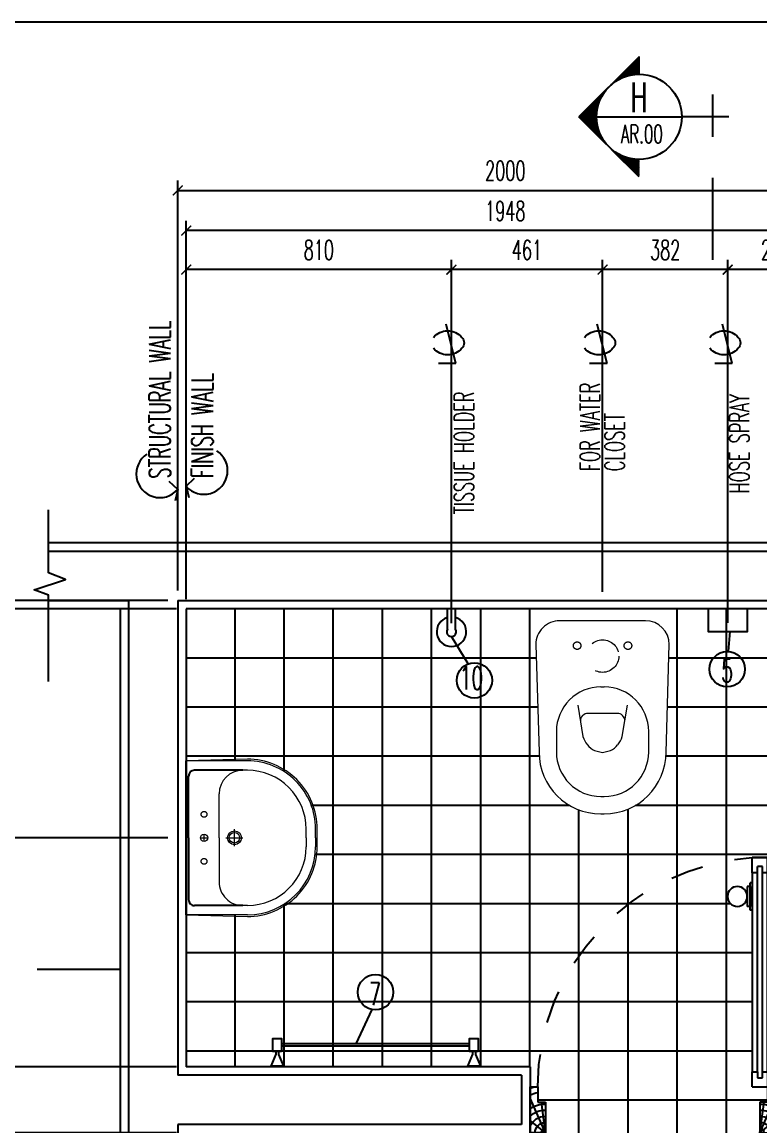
# Model space of a CAD drawing. Extents: x 417609.6 to 417638.5, y 43441 to 43460.9.
# Drawn here: x 417630.315 to 417632.568, y 43457.531 to 43460.902 of the extents above; entities that cross this region are included whole.
import ezdxf
from ezdxf.enums import TextEntityAlignment as Align

# ---------------------------------------------------------------- set-up
doc = ezdxf.new("R2010")
doc.units = 0
doc.header["$MEASUREMENT"] = 0
doc.header["$PDMODE"] = 3
doc.header["$PDSIZE"] = 0.1
for name, pattern in [('DASHED', [0.75, 0.5, -0.25]), ('HIDDEN', [0.375, 0.25, -0.125]), ('HIDDEN2', [0.1875, 0.125, -0.0625])]:
    doc.linetypes.add(name, pattern=pattern)
doc.layers.get('0').update_dxf_attribs({"linetype": 'CONTINUOUS'})
doc.layers.get('DEFPOINTS').update_dxf_attribs({"linetype": 'CONTINUOUS'})
for name, color, linetype in [('2', 2, 'CONTINUOUS'), ('ARCDIMR', 4, 'CONTINUOUS'), ('DIM', 4, 'CONTINUOUS'), ('Dimout', 4, 'CONTINUOUS'), ('DOOR', 4, 'CONTINUOUS'), ('DW', 7, 'CONTINUOUS'), ('ELE', 3, 'CONTINUOUS'), ('ELEV-MARK', 6, 'CONTINUOUS'), ('FIX', 3, 'CONTINUOUS'), ('Hatch', 11, 'CONTINUOUS'), ('JUMP', 2, 'CONTINUOUS'), ('Plaster', 7, 'CONTINUOUS'), ('Tile', 5, 'CONTINUOUS'), ('TITLE', 6, 'CONTINUOUS'), ('TXT', 2, 'CONTINUOUS'), ('WALL', 6, 'CONTINUOUS')]:
    doc.layers.add(name, color=color, linetype=linetype)
doc.styles.add('ROMANS', font='ROMANS.shx', dxfattribs={"width": 0.6})
doc.dimstyles.new('R50', dxfattribs={"dimscale": 0, "dimtxt": 0.06, "dimasz": 0.03, "dimexe": 0.03, "dimexo": 0.03, "dimgap": 0.03, "dimtad": 1, "dimdec": 0, "dimlfac": 1000, "dimzin": 13, "dimdsep": 46, "dimtxsty": 'ROMANS', "dimblk": 'ARCHTICK', "dimcen": 0.09, "dimclrd": 4, "dimclre": 4, "dimclrt": 2, "dimadec": 0, "dimazin": 0, "dimtfac": 1, "dimtdec": 0, "dimtofl": 0, "dimtmove": 2, "dimatfit": 3, "dimldrblk": 'CLOSEDBLANK', "dimfxl": 0, "dimtolj": 1, "dimtzin": 0, "dimarcsym": 0})

# ---------------------------------------------------------------- blocks, each defined once
blk = doc.blocks.new('DOOR80')
at = {"layer": 'DOOR', "color": 7, "linetype": 'ByBlock'}
for p, q in [((-150, 800), (0, 800)), ((-150, 800), (-150, 775)), ((0, 800), (-150, 800)), ((0, 750), (-113.7, 800)), ((0, 750), (-40.1, 800)), ((0, 750), (0, 800)), ((-150, 775), (-100, 775)), ((-100, 775), (-100, 750)), ((0, 750), (-100, 763.4)), ((-100, 750), (0, 750)), ((-849.6, 75), (-899.6, 75)), ((-899.6, 75), (-899.6, 25)), ((-899.6, 25), (-899.6, 75)), ((-849.6, 58), (-849.6, 75)), ((-727.2, 82.2), (-817.2, 82.2)), ((-817.2, 75), (-817.2, 82.2)), ((-804.6, 91.2), (-739.8, 91.2)), ((-804.6, 82.2), (-804.6, 91.2)), ((-804.6, 82.2), (-739.8, 82.2)), ((-739.8, 82.2), (-739.8, 91.2)), ((-727.2, 75), (-727.2, 82.2)), ((-150, 75), (-200, 75)), ((-200, 75), (-200, 58)), ((-150, 75), (-150, 25)), ((-849.6, 58), (-869.6, 58)), ((-869.6, 42), (-869.6, 58)), ((-849.6, 42), (-869.6, 42)), ((-849.6, 25), (-849.6, 42)), ((-200, 58), (-180, 58)), ((-180, 42), (-200, 42)), ((-200, 42), (-200, 25)), ((-180, 58), (-180, 42)), ((0, 50), (-113.7, 0)), ((-100, 25), (-100, 50)), ((0, 50), (-100, 36.6)), ((-100, 50), (0, 50)), ((0, 50), (-40.1, 0)), ((0, 50), (0, 0)), ((-849.6, 25), (-899.6, 25)), ((-817.2, 25), (-817.2, 17.8)), ((-727.2, 17.8), (-817.2, 17.8)), ((-804.6, 17.8), (-739.8, 17.8)), ((-804.6, 17.8), (-804.6, 8.8)), ((-804.6, 8.8), (-739.8, 8.8)), ((-739.8, 17.8), (-739.8, 8.8)), ((-727.2, 25), (-727.2, 17.8)), ((-200, 25), (-150, 25)), ((-150, 25), (-100, 25)), ((-150, 0), (-150, 25)), ((0, 0), (-150, 0))]:
    blk.add_line(p, q, dxfattribs=at)
at = {"layer": 'DOOR', "linetype": 'ByBlock'}
for p, q in [((-849.6, 75), (-200, 75)), ((-200, 58), (-849.6, 58)), ((-200, 42), (-849.6, 42)), ((-200, 25), (-849.6, 25))]:
    blk.add_line(p, q, dxfattribs=at)
at = {"layer": 'DOOR', "color": 7, "linetype": 'ByBlock'}
for centre in [(-772.2, 123.5), (-772.2, -23.5)]:
    blk.add_circle(centre, 32.4, dxfattribs=at)
for centre, radius, start, end in [((0, 750), 154.4, 161.1053, 166.2858), ((0, 750), 134.4, 158.1598, 169.28), ((0, 750), 94.4, 148.0182, 180), ((0, 750), 74.4, 137.7764, 180), ((0, 750), 54.4, 113.2074, 180), ((0, 750), 34.4, 90, 180), ((0, 750), 14.4, 90, 180), ((0, 50), 94.4, 180, 211.9818), ((0, 50), 74.4, 180, 222.2236), ((0, 50), 54.4, 180, 246.7926), ((0, 50), 34.4, 180, 270), ((0, 50), 14.4, 180, 270), ((0, 50), 154.4, 193.7142, 198.8947), ((0, 50), 134.4, 190.72, 201.8402), ((0, 50), 114.4, 192.6226, 205.9162)]:
    blk.add_arc(centre, radius, start, end, dxfattribs=at)
at = {"layer": 'DOOR', "linetype": 'HIDDEN', "ltscale": 0.5}
blk.add_arc((-149.1, 22.7), 752.3, 90.0695, 176.0204, dxfattribs=at)
blk = doc.blocks.new('WC1')
at = {"layer": 'FIX', "lineweight": 20}
for p, q in [((35, 203.8), (-293, 193.8)), ((-230, 140.8), (-293, 140.8)), ((108, 0), (108, 130.8)), ((-149.8, 75.7), (-245.4, 60.1)), ((-482, 4.8), (-482, -4.8)), ((-429, 4.8), (-429, -4.8)), ((-288.7, 24.2), (-294.5, 0)), ((-294.5, 0), (-288.7, -24.2)), ((-94, 4.8), (-94, -4.8)), ((108, -130.8), (108, 0)), ((-245.4, -60.1), (-149.8, -75.7)), ((-293, -140.8), (-230, -140.8)), ((-293, -193.8), (35, -203.8)), ((31.8, -203.8), (35, -203.8))]:
    blk.add_line(p, q, dxfattribs=at)
at = {"layer": 'FIX', "linetype": 'Continuous', "lineweight": 20}
blk.add_line((-175.1, -47.3), (-175.4, 44.6), dxfattribs=at)
at = {"layer": 'FIX', "linetype": 'HIDDEN', "lineweight": 20, "ltscale": 0.05}
for centre in [(31.8, 77.5), (31.8, -77.5)]:
    blk.add_circle(centre, 11.6, dxfattribs=at)
at = {"layer": 'FIX', "linetype": 'HIDDEN2', "lineweight": 20, "ltscale": 0.3}
blk.add_circle((0, 0), 49.8, dxfattribs=at)
at = {"layer": 'FIX', "lineweight": 20}
for centre, radius, start, end in [((35, 130.8), 73, 360, 90), ((-293, 4.8), 189, 90, 180), ((-293, 4.8), 136, 90, 180), ((-230, 4.8), 136, 360, 90), ((-228, -6.9), 68.2, 128.9242, 152.8468), ((-219.4, -17.6), 82, 108.496, 128.9242), ((-293, -4.8), 189, 180, 270), ((-293, -4.8), 136, 180, 270), ((-228, 6.9), 68.2, 207.1532, 231.0758), ((-230, -4.8), 136, 270, 0), ((-219.4, 17.6), 82, 231.0758, 251.504), ((35, -130.8), 73, 270, 0)]:
    blk.add_arc(centre, radius, start, end, dxfattribs=at)
at = {"layer": 'FIX', "linetype": 'Continuous', "lineweight": 20}
for centre, start, end in [((-197.7, 45.5), 357.6662, 91.6121), ((-197.4, -45.6), 268.3879, 2.3338)]:
    blk.add_arc(centre, 22.3, start, end, dxfattribs=at)
blk = doc.blocks.new('LAV-003')
at = {"layer": 'FIX', "linetype": 'ByBlock'}
blk.add_line((-327.5, -25), (327.5, -25), dxfattribs=at)
at = {"layer": 'FIX', "linetype": 'Continuous', "lineweight": 20}
for p, q in [((-327.5, -285), (-327.5, -25)), ((327.5, -285), (327.5, -25)), ((0, -165), (-187.5, -165)), ((0, -165), (187.5, -165)), ((-287.5, -285), (-287.5, -265)), ((287.5, -285), (287.5, -265)), ((0, -535), (-37.5, -535)), ((0, -535), (37.5, -535)), ((0, -575), (-37.5, -575)), ((0, -575), (37.5, -575))]:
    blk.add_line(p, q, dxfattribs=at)
at = {"layer": 'FIX', "linetype": 'ByBlock', "ltscale": 0.3}
for p, q in [((0, -35), (-262.5, -35)), ((0, -35), (262.5, -35)), ((-287.5, -265), (-287.5, -60)), ((287.5, -265), (287.5, -60))]:
    blk.add_line(p, q, dxfattribs=at)
at = {"layer": 'FIX', "lineweight": 20}
for p, q in [((0, -85.4), (0, -116.5)), ((-15.6, -100.9), (15.5, -100.9))]:
    blk.add_line(p, q, dxfattribs=at)
at = {"layer": 'FIX', "linetype": 'DASHED', "lineweight": 20, "ltscale": 0.04}
for p, q in [((-35.7, -230.5), (36.6, -230.5)), ((0, -193.9), (0, -266.1))]:
    blk.add_line(p, q, dxfattribs=at)
at = {"layer": 'FIX', "linetype": 'Continuous', "lineweight": 20}
blk.add_lwpolyline([(294.8, -25), (0, -25), (-327.5, -25), (-334.5, -285, 0.414214), (-37.5, -582), (0, -582), (37.5, -582, 0.414214), (334.5, -285), (327.5, -25), (0, -25)], format="xyb", dxfattribs=at)
at = {"layer": 'FIX', "linetype": 'HIDDEN', "lineweight": 20, "ltscale": 0.05}
for centre in [(-100, -100.9), (100, -100.9)]:
    blk.add_circle(centre, 12.4, dxfattribs=at)
at = {"layer": 'FIX', "lineweight": 20}
for centre, radius in [((0, -100.9), 15.5), ((0.5, -230), 29.5), ((0.5, -230), 22.5)]:
    blk.add_circle(centre, radius, dxfattribs=at)
at = {"layer": 'FIX', "linetype": 'ByBlock', "ltscale": 0.3}
for centre, start, end in [((-262.5, -60), 90, 180), ((262.5, -60), 0, 90)]:
    blk.add_arc(centre, 25, start, end, dxfattribs=at)
at = {"layer": 'FIX', "linetype": 'Continuous', "lineweight": 20}
for centre, radius, start, end in [((-187.5, -265), 100, 90, 180), ((187.5, -265), 100, 0, 90), ((-37.5, -285), 290, 180, 270), ((-37.5, -285), 250, 180, 270), ((37.5, -285), 290, 270, 0), ((37.5, -285), 250, 270, 0)]:
    blk.add_arc(centre, radius, start, end, dxfattribs=at)
blk = doc.blocks.new('A$C785E76E1')
at = {"layer": 'JUMP'}
for p, q in [((0.033, 0.0529), (0.033, 0.1149)), ((0.057, 0.0529), (0.057, 0.1149))]:
    blk.add_line(p, q, dxfattribs=at)
for radius, start, end in [(0.045, 105.4782, 74.5218), (0.0144, 146.4427, 33.5573)]:
    blk.add_arc((0.045, 0.045), radius, start, end, dxfattribs=at)
blk = doc.blocks.new('_ARCHTICK')
at = {"color": 0, "linetype": 'ByBlock', "const_width": 0.15}
blk.add_lwpolyline([(-0.5, -0.5), (0.5, 0.5)], dxfattribs=at)
blk = doc.blocks.new('*D44')
at = {"layer": '2', "color": 4, "lineweight": -2}
for p, q in [((417632.0872, 43459.162), (417632.0872, 43460.1757)), ((417632.4694, 43459.0671), (417632.4694, 43460.1757)), ((417632.4694, 43460.1457), (417632.0872, 43460.1457))]:
    blk.add_line(p, q, dxfattribs=at)
at = {"layer": 'DEFPOINTS', "color": 0}
for p in [(417632.0872, 43460.1457), (417632.0872, 43459.132), (417632.4694, 43459.0371)]:
    blk.add_point(p, dxfattribs=at)
at = {"layer": '2', "color": 4, "lineweight": -2, "xscale": 0.03, "yscale": 0.03, "zscale": 0.03, "rotation": 180}
blk.add_blockref('_ARCHTICK', (417632.0872, 43460.1457), dxfattribs=at)
at = {"layer": '2', "color": 4, "lineweight": -2, "xscale": 0.03, "yscale": 0.03, "zscale": 0.03}
blk.add_blockref('_ARCHTICK', (417632.4694, 43460.1457), dxfattribs=at)
at = {"layer": '2', "color": 2, "insert": (417632.2783, 43460.2057), "char_height": 0.06, "attachment_point": 5, "style": 'ROMANS'}
blk.add_mtext('\\A1;382', dxfattribs=at)
blk = doc.blocks.new('_ClosedBlank')
at = {"color": 0, "linetype": 'ByBlock', "lineweight": -2}
for p, q in [((-1, 0.17), (0, 0)), ((-1, 0.17), (-1, -0.17)), ((0, 0), (-1, -0.17))]:
    blk.add_line(p, q, dxfattribs=at)
blk = doc.blocks.new('*D45')
at = {"layer": '2', "color": 4, "lineweight": -2}
for p, q in [((417631.6259, 43459.0661), (417631.6259, 43460.1757)), ((417632.0872, 43459.162), (417632.0872, 43460.1757)), ((417632.0872, 43460.1457), (417631.6259, 43460.1457))]:
    blk.add_line(p, q, dxfattribs=at)
at = {"layer": 'DEFPOINTS', "color": 0}
for p in [(417631.6259, 43460.1457), (417632.0872, 43459.132), (417631.6259, 43459.0361)]:
    blk.add_point(p, dxfattribs=at)
at = {"layer": '2', "color": 4, "lineweight": -2, "xscale": 0.03, "yscale": 0.03, "zscale": 0.03, "rotation": 180}
blk.add_blockref('_ARCHTICK', (417631.6259, 43460.1457), dxfattribs=at)
at = {"layer": '2', "color": 4, "lineweight": -2, "xscale": 0.03, "yscale": 0.03, "zscale": 0.03}
blk.add_blockref('_ARCHTICK', (417632.0872, 43460.1457), dxfattribs=at)
at = {"layer": '2', "color": 2, "insert": (417631.8565, 43460.2057), "char_height": 0.06, "attachment_point": 5, "style": 'ROMANS'}
blk.add_mtext('\\A1;461', dxfattribs=at)
blk = doc.blocks.new('SCNTR', base_point=(3632.66, 549.66))
for q in [(3633.89, 554.57), (3636.1, 543.44)]:
    blk.add_line((3631.12, 543.44), q)
for centre, radius, start, end in [((3633.47, 547.5), 5.23, 39.4883, 140.5117), ((3630.8, 549.38), 1.99, 133.3084, 182.4789), ((3630.8, 549.21), 1.99, 177.5211, 226.6916), ((3633.47, 551.09), 5.23, 219.4883, 320.5117)]:
    blk.add_arc(centre, radius, start, end)
blk = doc.blocks.new('A$C31925312')
at = {"layer": 'FIX'}
for p, q in [((0.0395, 0.625), (0.0486, 0.625)), ((0.0395, 0.6163), (0.0476, 0.6163)), ((0.0476, 0.6163), (0.0838, 0.6007)), ((0.0486, 0.625), (0.0838, 0.6402)), ((0.0838, 0.6402), (0.0859, 0.6402)), ((0.0838, 0.6402), (0.0838, 0.6007)), ((0.0845, 0.6402), (0.0845, 0.6007)), ((0.085, 0.6402), (0.085, 0.6007)), ((0.0856, 0.6402), (0.0856, 0.6007)), ((0.0224, 0.6066), (0.0159, 0.6066)), ((0.0838, 0.6007), (0.0859, 0.6007)), ((0.0486, 0.0242), (0.0838, 0.0394)), ((0.0838, 0.0394), (0.0838, 0)), ((0.0838, 0.0394), (0.0859, 0.0394)), ((0.0845, 0.0394), (0.0845, 0)), ((0.085, 0.0394), (0.085, 0)), ((0.0856, 0.0394), (0.0856, 0)), ((0.0395, 0.0242), (0.0486, 0.0242)), ((0.0395, 0.0156), (0.0476, 0.0156)), ((0.0476, 0.0156), (0.0838, 0)), ((0.0838, 0), (0.0859, 0))]:
    blk.add_line(p, q, dxfattribs=at)
for points in [[(0.0395, 0.6333), (0.0395, 0.6065), (0, 0.6065), (0, 0.6333)], [(0.0395, 0.0333), (0.0395, 0.0065), (0, 0.0065), (0, 0.0333)]]:
    blk.add_lwpolyline(points, close=True, dxfattribs=at)
blk.add_lwpolyline([(0.0159, 0.6066), (0.0159, 0.0333), (0.0224, 0.0333), (0.0224, 0.6066)], dxfattribs=at)
blk = doc.blocks.new('*D46')
at = {"layer": 'DEFPOINTS', "color": 0}
for p in [(417632.4694, 43460.1457), (417632.4694, 43459.1924), (417632.7643, 43459.1095)]:
    blk.add_point(p, dxfattribs=at)
at = {"layer": 'Hatch', "color": 4, "lineweight": -2}
for p, q in [((417632.4694, 43459.2224), (417632.4694, 43460.1757)), ((417632.7643, 43459.1395), (417632.7643, 43460.1757)), ((417632.7643, 43460.1457), (417632.4694, 43460.1457))]:
    blk.add_line(p, q, dxfattribs=at)
at = {"layer": 'Hatch', "color": 4, "lineweight": -2, "xscale": 0.03, "yscale": 0.03, "zscale": 0.03, "rotation": 180}
blk.add_blockref('_ARCHTICK', (417632.4694, 43460.1457), dxfattribs=at)
at = {"layer": 'Hatch', "color": 4, "lineweight": -2, "xscale": 0.03, "yscale": 0.03, "zscale": 0.03}
blk.add_blockref('_ARCHTICK', (417632.7643, 43460.1457), dxfattribs=at)
at = {"layer": 'Hatch', "color": 2, "insert": (417632.6169, 43460.2057), "char_height": 0.06, "attachment_point": 5, "style": 'ROMANS'}
blk.add_mtext('\\A1;295', dxfattribs=at)
blk = doc.blocks.new('*D47')
at = {"layer": 'DEFPOINTS', "color": 0}
for p in [(417630.8163, 43460.1457), (417630.8163, 43459.1095), (417631.6259, 43459.0396)]:
    blk.add_point(p, dxfattribs=at)
at = {"layer": 'Hatch', "color": 4, "lineweight": -2}
for p, q in [((417630.8163, 43459.1395), (417630.8163, 43460.1757)), ((417631.6259, 43459.0696), (417631.6259, 43460.1757)), ((417631.6259, 43460.1457), (417630.8163, 43460.1457))]:
    blk.add_line(p, q, dxfattribs=at)
at = {"layer": 'Hatch', "color": 4, "lineweight": -2, "xscale": 0.03, "yscale": 0.03, "zscale": 0.03, "rotation": 180}
blk.add_blockref('_ARCHTICK', (417630.8163, 43460.1457), dxfattribs=at)
at = {"layer": 'Hatch', "color": 4, "lineweight": -2, "xscale": 0.03, "yscale": 0.03, "zscale": 0.03}
blk.add_blockref('_ARCHTICK', (417631.6259, 43460.1457), dxfattribs=at)
at = {"layer": 'Hatch', "color": 2, "insert": (417631.2211, 43460.2057), "char_height": 0.06, "attachment_point": 5, "style": 'ROMANS'}
blk.add_mtext('\\A1;810', dxfattribs=at)
blk = doc.blocks.new('*D48')
at = {"layer": 'DEFPOINTS', "color": 0}
for p in [(417630.8163, 43460.2649), (417630.8163, 43459.1095), (417632.7643, 43459.1095)]:
    blk.add_point(p, dxfattribs=at)
at = {"layer": 'Hatch', "color": 4, "lineweight": -2}
for p, q in [((417630.8163, 43459.1395), (417630.8163, 43460.2949)), ((417632.7643, 43459.1395), (417632.7643, 43460.2949)), ((417632.7643, 43460.2649), (417630.8163, 43460.2649))]:
    blk.add_line(p, q, dxfattribs=at)
at = {"layer": 'Hatch', "color": 4, "lineweight": -2, "xscale": 0.03, "yscale": 0.03, "zscale": 0.03, "rotation": 180}
blk.add_blockref('_ARCHTICK', (417630.8163, 43460.2649), dxfattribs=at)
at = {"layer": 'Hatch', "color": 4, "lineweight": -2, "xscale": 0.03, "yscale": 0.03, "zscale": 0.03}
blk.add_blockref('_ARCHTICK', (417632.7643, 43460.2649), dxfattribs=at)
at = {"layer": 'Hatch', "color": 2, "insert": (417631.7903, 43460.3249), "char_height": 0.06, "attachment_point": 5, "style": 'ROMANS'}
blk.add_mtext('\\A1;1948', dxfattribs=at)
blk = doc.blocks.new('*D49')
at = {"layer": 'DEFPOINTS', "color": 0}
for p in [(417632.7903, 43460.3876), (417630.7903, 43459.1355), (417632.7903, 43459.1355)]:
    blk.add_point(p, dxfattribs=at)
at = {"layer": 'Hatch', "color": 4, "lineweight": -2}
for p, q in [((417630.7903, 43459.1655), (417630.7903, 43460.4176)), ((417632.7903, 43459.1655), (417632.7903, 43460.4176)), ((417630.7903, 43460.3876), (417632.7903, 43460.3876))]:
    blk.add_line(p, q, dxfattribs=at)
at = {"layer": 'Hatch', "color": 4, "lineweight": -2, "xscale": 0.03, "yscale": 0.03, "zscale": 0.03, "rotation": 180}
blk.add_blockref('_ARCHTICK', (417630.7903, 43460.3876), dxfattribs=at)
at = {"layer": 'Hatch', "color": 4, "lineweight": -2, "xscale": 0.03, "yscale": 0.03, "zscale": 0.03}
blk.add_blockref('_ARCHTICK', (417632.7903, 43460.3876), dxfattribs=at)
at = {"layer": 'Hatch', "color": 2, "insert": (417631.7903, 43460.4476), "char_height": 0.06, "attachment_point": 5, "style": 'ROMANS'}
blk.add_mtext('\\A1;2000', dxfattribs=at)
blk = doc.blocks.new('*D50')
at = {"layer": 'DEFPOINTS', "color": 0}
for p in [(417630.8163, 43459.1095), (417629.6152, 43458.4105), (417630.7903, 43458.4105)]:
    blk.add_point(p, dxfattribs=at)
at = {"layer": 'Hatch', "color": 4, "lineweight": -2}
for p, q in [((417630.7863, 43459.1095), (417629.5852, 43459.1095)), ((417629.6152, 43459.1095), (417629.6152, 43458.4105)), ((417630.7603, 43458.4105), (417629.5852, 43458.4105))]:
    blk.add_line(p, q, dxfattribs=at)
at = {"layer": 'Hatch', "color": 4, "lineweight": -2, "xscale": 0.03, "yscale": 0.03, "zscale": 0.03}
for p, rotation in [((417629.6152, 43459.1095), 90), ((417629.6152, 43458.4105), 270)]:
    blk.add_blockref('_ARCHTICK', p, dxfattribs=dict(at, rotation=rotation))
at = {"layer": 'Hatch', "color": 2, "insert": (417629.5552, 43458.76), "char_height": 0.06, "attachment_point": 5, "rotation": 90, "style": 'ROMANS'}
blk.add_mtext('\\A1;699', dxfattribs=at)
blk = doc.blocks.new('*D51')
at = {"layer": 'DEFPOINTS', "color": 0}
for p in [(417630.7903, 43458.4105), (417629.6152, 43457.7115), (417630.8163, 43457.7115)]:
    blk.add_point(p, dxfattribs=at)
at = {"layer": 'Hatch', "color": 4, "lineweight": -2}
for p, q in [((417630.7603, 43458.4105), (417629.5852, 43458.4105)), ((417629.6152, 43458.4105), (417629.6152, 43457.7115)), ((417630.7863, 43457.7115), (417629.5852, 43457.7115))]:
    blk.add_line(p, q, dxfattribs=at)
at = {"layer": 'Hatch', "color": 4, "lineweight": -2, "xscale": 0.03, "yscale": 0.03, "zscale": 0.03}
for p, rotation in [((417629.6152, 43458.4105), 90), ((417629.6152, 43457.7115), 270)]:
    blk.add_blockref('_ARCHTICK', p, dxfattribs=dict(at, rotation=rotation))
at = {"layer": 'Hatch', "color": 2, "insert": (417629.5552, 43458.061), "char_height": 0.06, "attachment_point": 5, "rotation": 90, "style": 'ROMANS'}
blk.add_mtext('\\A1;699', dxfattribs=at)
blk = doc.blocks.new('*D52')
at = {"layer": 'DEFPOINTS', "color": 0}
for p in [(417630.8163, 43457.7115), (417629.6152, 43457.5095), (417630.8163, 43457.5095)]:
    blk.add_point(p, dxfattribs=at)
at = {"layer": 'Hatch', "color": 4, "lineweight": -2}
for p, q in [((417630.7863, 43457.7115), (417629.5852, 43457.7115)), ((417629.6152, 43457.7115), (417629.6152, 43457.5095)), ((417630.7863, 43457.5095), (417629.5852, 43457.5095))]:
    blk.add_line(p, q, dxfattribs=at)
at = {"layer": 'Hatch', "color": 4, "lineweight": -2, "xscale": 0.03, "yscale": 0.03, "zscale": 0.03}
for p, rotation in [((417629.6152, 43457.7115), 90), ((417629.6152, 43457.5095), 270)]:
    blk.add_blockref('_ARCHTICK', p, dxfattribs=dict(at, rotation=rotation))
at = {"layer": 'Hatch', "color": 2, "insert": (417629.5552, 43457.6105), "char_height": 0.06, "attachment_point": 5, "rotation": 90, "style": 'ROMANS'}
blk.add_mtext('\\A1;202', dxfattribs=at)
blk = doc.blocks.new('*D56')
at = {"layer": 'DEFPOINTS', "color": 0}
for p in [(417629.4847, 43459.1095), (417630.8163, 43459.1095), (417630.8163, 43455.4865)]:
    blk.add_point(p, dxfattribs=at)
at = {"layer": 'Hatch', "color": 4, "lineweight": -2}
for p, q in [((417630.7863, 43459.1095), (417629.4547, 43459.1095)), ((417629.4847, 43455.4865), (417629.4847, 43459.1095)), ((417630.7863, 43455.4865), (417629.4547, 43455.4865))]:
    blk.add_line(p, q, dxfattribs=at)
at = {"layer": 'Hatch', "color": 4, "lineweight": -2, "xscale": 0.03, "yscale": 0.03, "zscale": 0.03}
for p, rotation in [((417629.4847, 43459.1095), 90), ((417629.4847, 43455.4865), 270)]:
    blk.add_blockref('_ARCHTICK', p, dxfattribs=dict(at, rotation=rotation))
at = {"layer": 'Hatch', "color": 2, "insert": (417629.4247, 43457.298), "char_height": 0.06, "attachment_point": 5, "rotation": 90, "style": 'ROMANS'}
blk.add_mtext('\\A1;3623', dxfattribs=at)
blk = doc.blocks.new('*D57')
at = {"layer": 'DEFPOINTS', "color": 0}
for p in [(417630.7903, 43459.1355), (417629.3647, 43455.4605), (417630.7903, 43455.4605)]:
    blk.add_point(p, dxfattribs=at)
at = {"layer": 'Hatch', "color": 4, "lineweight": -2}
for p, q in [((417630.7603, 43459.1355), (417629.3347, 43459.1355)), ((417629.3647, 43459.1355), (417629.3647, 43455.4605)), ((417630.7603, 43455.4605), (417629.3347, 43455.4605))]:
    blk.add_line(p, q, dxfattribs=at)
at = {"layer": 'Hatch', "color": 4, "lineweight": -2, "xscale": 0.03, "yscale": 0.03, "zscale": 0.03}
for p, rotation in [((417629.3647, 43459.1355), 90), ((417629.3647, 43455.4605), 270)]:
    blk.add_blockref('_ARCHTICK', p, dxfattribs=dict(at, rotation=rotation))
at = {"layer": 'Hatch', "color": 2, "insert": (417629.3047, 43457.298), "char_height": 0.06, "attachment_point": 5, "rotation": 90, "style": 'ROMANS'}
blk.add_mtext('\\A1;3675', dxfattribs=at)
blk = doc.blocks.new('*X37')
at = {"color": 0}
for p, q in [((14608.2, 7876.6), (14819.3, 8087.6)), ((14625.3, 7890.1), (14821.1, 8085.9)), ((14637.3, 7898.5), (14822.8, 8084.1)), ((14647.2, 7905), (14824.6, 8082.3)), ((14656, 7910.3), (14826.4, 8080.6)), ((14664.1, 7914.7), (14828.1, 8078.8)), ((14671.5, 7918.6), (14829.9, 8077)), ((14678.4, 7922), (14831.7, 8075.3)), ((14685, 7925.1), (14833.4, 8073.5)), ((14691.3, 7927.9), (14835.2, 8071.7)), ((14697.4, 7930.3), (14837, 8070)), ((14703.2, 7932.6), (14838.7, 8068.2)), ((14708.8, 7934.7), (14840.5, 8066.4)), ((14714.2, 7936.6), (14842.3, 8064.7)), ((14719.5, 7938.3), (14844, 8062.9)), ((14724.6, 7939.9), (14845.8, 8061.1)), ((14729.6, 7941.4), (14847.6, 8059.3)), ((14734.5, 7942.7), (14849.3, 8057.6)), ((14739.3, 7944), (14851.1, 8055.8)), ((14743.9, 7945.1), (14852.9, 8054)), ((14748.5, 7946.1), (14854.6, 8052.3)), ((14753, 7947.1), (14856.4, 8050.5)), ((14757.4, 7948), (14858.2, 8048.7)), ((14761.8, 7948.8), (14859.9, 8047)), ((14766, 7949.5), (14861.7, 8045.2)), ((14770.2, 7950.2), (14863.5, 8043.4)), ((14774.3, 7950.8), (14865.3, 8041.7)), ((14778.4, 7951.3), (14867, 8039.9)), ((14782.4, 7951.8), (14868.8, 8038.1)), ((14786.4, 7952.2), (14870.6, 8036.4)), ((14790.3, 7952.5), (14872.3, 8034.6)), ((14794.1, 7952.9), (14874.1, 8032.8)), ((14797.9, 7953.1), (14875.9, 8031.1)), ((14801.7, 7953.3), (14877.6, 8029.3)), ((14805.4, 7953.5), (14879.4, 8027.5)), ((14809, 7953.6), (14881.2, 8025.8)), ((14812.7, 7953.7), (14882.9, 8024)), ((14816.2, 7953.8), (14884.7, 8022.2)), ((14819.8, 7953.8), (14886.5, 8020.5)), ((14823.3, 7953.7), (14888.2, 8018.7)), ((14826.8, 7953.7), (14890, 8016.9)), ((14830.2, 7953.6), (14891.8, 8015.2)), ((14833.6, 7953.4), (14893.5, 8013.4)), ((14836.9, 7953.3), (14895.3, 8011.6)), ((14840.3, 7953), (14897.1, 8009.8)), ((14843.6, 7952.8), (14898.8, 8008.1)), ((14846.8, 7952.5), (14900.6, 8006.3)), ((14850.1, 7952.2), (14902.4, 8004.5)), ((14853.3, 7951.9), (14904.1, 8002.8)), ((14856.5, 7951.6), (14905.9, 8001)), ((14859.6, 7951.2), (14907.7, 7999.2)), ((14862.7, 7950.8), (14909.4, 7997.5)), ((14865.8, 7950.3), (14911.2, 7995.7)), ((14868.9, 7949.9), (14913, 7993.9)), ((14871.9, 7949.4), (14914.7, 7992.2)), ((14875, 7948.8), (14916.5, 7990.4)), ((14877.9, 7948.3), (14918.3, 7988.6)), ((14880.9, 7947.7), (14920.1, 7986.9)), ((14883.9, 7947.1), (14921.8, 7985.1)), ((14886.8, 7946.5), (14923.6, 7983.3)), ((14889.7, 7945.9), (14925.4, 7981.6)), ((14892.6, 7945.2), (14927.1, 7979.8)), ((14895.4, 7944.6), (14928.9, 7978)), ((14898.2, 7943.8), (14930.7, 7976.3)), ((14901.1, 7943.1), (14932.4, 7974.5)), ((14903.8, 7942.4), (14934.2, 7972.7)), ((14906.6, 7941.6), (14936, 7971)), ((14909.4, 7940.8), (14937.7, 7969.2)), ((14912.1, 7940), (14939.5, 7967.4)), ((14914.8, 7939.2), (14941.3, 7965.7)), ((14917.5, 7938.3), (14943, 7963.9)), ((14920.2, 7937.5), (14944.8, 7962.1)), ((14922.8, 7936.6), (14946.6, 7960.4)), ((14925.4, 7935.7), (14948.3, 7958.6)), ((14928.1, 7934.8), (14950.1, 7956.8)), ((14930.6, 7933.8), (14951.9, 7955)), ((14933.2, 7932.9), (14953.6, 7953.3)), ((14935.8, 7931.9), (14955.4, 7951.5)), ((14938.3, 7930.9), (14957.2, 7949.7)), ((14940.8, 7929.9), (14958.9, 7948)), ((14943.3, 7928.8), (14960.7, 7946.2)), ((14945.8, 7927.8), (14962.5, 7944.4)), ((14948.3, 7926.7), (14964.2, 7942.7)), ((14950.8, 7925.7), (14966, 7940.9)), ((14953.2, 7924.6), (14967.8, 7939.1)), ((14955.6, 7923.4), (14969.5, 7937.4)), ((14958, 7922.3), (14971.3, 7935.6)), ((14960.4, 7921.2), (14973.1, 7933.8)), ((14962.8, 7920), (14974.9, 7932.1)), ((14965.1, 7918.8), (14976.6, 7930.3)), ((14967.5, 7917.6), (14978.4, 7928.5)), ((14969.8, 7916.4), (14980.2, 7926.8)), ((14972.1, 7915.2), (14981.9, 7925)), ((14974.4, 7914), (14983.7, 7923.2)), ((14976.7, 7912.7), (14985.5, 7921.5)), ((14360.4, 7628.8), (14570.7, 7839.1)), ((14979, 7911.4), (14987.2, 7919.7)), ((14981.2, 7910.1), (14989, 7917.9)), ((14983.4, 7908.8), (14990.8, 7916.2)), ((14985.7, 7907.5), (14992.5, 7914.4)), ((14987.9, 7906.2), (14994.3, 7912.6)), ((14990, 7904.8), (14996.1, 7910.9)), ((14992.2, 7903.5), (14997.8, 7909.1)), ((14994.4, 7902.1), (14999.6, 7907.3)), ((14996.5, 7900.7), (15001.4, 7905.6)), ((14998.6, 7899.3), (15003.1, 7903.8)), ((15000.8, 7897.9), (15004.9, 7902)), ((15002.9, 7896.4), (15006.7, 7900.2)), ((15005, 7895), (15008.4, 7898.5)), ((15007, 7893.5), (15010.2, 7896.7)), ((15009.1, 7892.1), (15012, 7894.9)), ((15011.1, 7890.6), (15013.7, 7893.2)), ((15013.2, 7889.1), (15015.5, 7891.4)), ((15015.2, 7887.5), (15017.3, 7889.6)), ((15017.2, 7886), (15019, 7887.9)), ((15019.2, 7884.5), (15020.8, 7886.1)), ((15021.1, 7882.9), (15022.6, 7884.3)), ((15023.1, 7881.3), (15024.3, 7882.6)), ((15025, 7879.7), (15026.1, 7880.8)), ((15027, 7878.1), (15027.9, 7879)), ((15028.9, 7876.5), (15029.7, 7877.3)), ((15030.8, 7874.9), (15031.4, 7875.5)), ((15032.7, 7873.2), (15033.2, 7873.7)), ((15034.6, 7871.6), (15035, 7872)), ((15036.4, 7869.9), (15036.7, 7870.2)), ((15038.3, 7868.2), (15038.5, 7868.4)), ((15040.1, 7866.5), (15040.3, 7866.7)), ((15041.9, 7864.8), (15042, 7864.9)), ((15043.7, 7863.1), (15043.8, 7863.1)), ((15045.5, 7861.3), (15045.6, 7861.4)), ((15047.3, 7859.6), (15047.3, 7859.6)), ((15050.9, 7856), (15050.9, 7856.1)), ((15052.6, 7854.2), (15052.6, 7854.3)), ((15054.3, 7852.4), (15054.4, 7852.5)), ((15056, 7850.6), (15056.2, 7850.8)), ((15057.7, 7848.8), (15057.9, 7849)), ((15059.4, 7846.9), (15059.7, 7847.2)), ((15061.1, 7845.1), (15061.5, 7845.4)), ((15062.8, 7843.2), (15063.2, 7843.7)), ((15064.4, 7841.3), (15065, 7841.9)), ((15066, 7839.4), (15066.8, 7840.1)), ((15067.7, 7837.5), (15068.5, 7838.4)), ((14364, 7628.8), (14557.2, 7822)), ((14367.5, 7628.8), (14548.8, 7810)), ((14371, 7628.8), (14542.3, 7800.1)), ((14374.6, 7628.8), (14537, 7791.3)), ((14378.1, 7628.8), (14532.6, 7783.2)), ((14381.6, 7628.8), (14528.7, 7775.8)), ((14385.2, 7628.8), (14525.3, 7768.9)), ((14388.7, 7628.8), (14522.2, 7762.3)), ((14392.3, 7628.8), (14519.4, 7756)), ((15069.3, 7835.6), (15070.3, 7836.6)), ((15070.8, 7833.6), (15072.1, 7834.8)), ((15072.4, 7831.7), (15073.8, 7833.1)), ((15074, 7829.7), (15075.6, 7831.3)), ((15075.5, 7827.7), (15077.4, 7829.5)), ((15077.1, 7825.7), (15079.1, 7827.8)), ((15078.6, 7823.7), (15080.9, 7826)), ((15080.1, 7821.7), (15082.7, 7824.2)), ((15081.6, 7819.6), (15084.5, 7822.5)), ((15083.1, 7817.6), (15086.2, 7820.7)), ((15084.5, 7815.5), (15088, 7818.9)), ((15086, 7813.4), (15089.8, 7817.2)), ((15087.4, 7811.3), (15091.5, 7815.4)), ((15088.9, 7809.2), (15093.3, 7813.6)), ((15090.3, 7807.1), (15095.1, 7811.9)), ((15091.7, 7804.9), (15096.8, 7810.1)), ((15093, 7802.8), (15098.6, 7808.3)), ((15094.4, 7800.6), (15100.4, 7806.6)), ((15095.7, 7798.4), (15102.1, 7804.8)), ((15097.1, 7796.2), (15103.9, 7803)), ((15098.4, 7794), (15105.7, 7801.3)), ((15099.7, 7791.8), (15107.4, 7799.5)), ((15101, 7789.5), (15109.2, 7797.7)), ((15102.3, 7787.2), (15111, 7796)), ((15103.5, 7785), (15112.7, 7794.2)), ((15104.8, 7782.7), (15114.5, 7792.4)), ((15106, 7780.4), (15116.3, 7790.6)), ((15107.2, 7778.1), (15118, 7788.9)), ((15108.4, 7775.7), (15119.8, 7787.1)), ((15109.6, 7773.4), (15121.6, 7785.3)), ((15110.8, 7771), (15123.3, 7783.6)), ((15111.9, 7768.6), (15125.1, 7781.8)), ((15113, 7766.2), (15126.9, 7780)), ((15114.2, 7763.8), (15128.6, 7778.3)), ((15115.3, 7761.3), (15130.4, 7776.5)), ((15116.3, 7758.9), (15132.2, 7774.7)), ((15117.4, 7756.4), (15134, 7773)), ((15118.5, 7753.9), (15135.7, 7771.2)), ((15119.5, 7751.4), (15137.5, 7769.4)), ((15120.5, 7748.9), (15139.3, 7767.7)), ((15121.5, 7746.4), (15141, 7765.9)), ((15122.5, 7743.8), (15142.8, 7764.1)), ((15123.4, 7741.2), (15144.6, 7762.4)), ((15124.4, 7738.7), (15146.3, 7760.6)), ((15125.3, 7736), (15148.1, 7758.8)), ((15126.2, 7733.4), (15149.9, 7757.1)), ((15127.1, 7730.8), (15151.6, 7755.3)), ((15128, 7728.1), (15153.4, 7753.5)), ((14395.8, 7628.8), (14517, 7749.9)), ((14399.3, 7628.8), (14514.7, 7744.1)), ((14402.9, 7628.8), (14512.6, 7738.5)), ((14406.4, 7628.8), (14510.7, 7733.1)), ((14409.9, 7628.8), (14509, 7727.8)), ((14413.5, 7628.8), (14507.4, 7722.7)), ((14417, 7628.8), (14505.9, 7717.7)), ((14420.5, 7628.8), (14504.6, 7712.8)), ((14424.1, 7628.8), (14503.3, 7708)), ((14427.6, 7628.8), (14502.2, 7703.4)), ((14431.1, 7628.8), (14501.2, 7698.8)), ((14434.7, 7628.8), (14500.2, 7694.3)), ((14438.2, 7628.8), (14499.3, 7689.9)), ((14441.8, 7628.8), (14498.5, 7685.5)), ((14445.3, 7628.8), (14497.8, 7681.3)), ((14448.8, 7628.8), (14497.1, 7677.1)), ((14452.4, 7628.8), (14496.5, 7673)), ((14455.9, 7628.8), (14496, 7668.9)), ((15128.8, 7725.4), (15155.2, 7751.8)), ((15129.7, 7722.7), (15156.9, 7750)), ((15130.5, 7720), (15158.7, 7748.2)), ((15131.3, 7717.2), (15160.5, 7746.5)), ((15132, 7714.5), (15162.2, 7744.7)), ((15132.8, 7711.7), (15164, 7742.9)), ((15133.5, 7708.9), (15165.8, 7741.1)), ((15134.2, 7706), (15167.5, 7739.4)), ((15134.9, 7703.2), (15169.3, 7737.6)), ((15135.6, 7700.3), (15171.1, 7735.8)), ((15136.2, 7697.4), (15172.8, 7734.1)), ((15136.8, 7694.5), (15174.6, 7732.3)), ((15137.4, 7691.6), (15176.4, 7730.5)), ((15138, 7688.6), (15178.1, 7728.8)), ((15138.5, 7685.6), (15179.9, 7727)), ((15139, 7682.6), (15181.7, 7725.2)), ((15139.5, 7679.6), (15183.4, 7723.5)), ((15140, 7676.5), (15185.2, 7721.7)), ((15140.4, 7673.4), (15187, 7719.9)), ((15140.9, 7670.3), (15188.8, 7718.2)), ((15141.3, 7667.1), (15190.5, 7716.4)), ((15141.6, 7664), (15192.3, 7714.6)), ((15141.9, 7660.8), (15194.1, 7712.9)), ((15142.2, 7657.5), (15195.8, 7711.1)), ((15142.5, 7654.3), (15197.6, 7709.3)), ((15142.8, 7651), (15199.4, 7707.6)), ((15143, 7647.6), (15201.1, 7705.8)), ((15143.2, 7644.3), (15202.9, 7704)), ((15143.3, 7640.9), (15204.7, 7702.3)), ((15143.4, 7637.5), (15206.4, 7700.5)), ((15143.5, 7634), (15208.2, 7698.7)), ((15143.5, 7630.5), (15210, 7697)), ((15145.3, 7628.8), (15211.7, 7695.2)), ((15148.9, 7628.8), (15213.5, 7693.4)), ((15152.4, 7628.8), (15215.3, 7691.7)), ((15155.9, 7628.8), (15217, 7689.9)), ((15159.5, 7628.8), (15218.8, 7688.1)), ((15163, 7628.8), (15220.6, 7686.3)), ((15166.5, 7628.8), (15222.3, 7684.6)), ((15170.1, 7628.8), (15224.1, 7682.8)), ((15173.6, 7628.8), (15225.9, 7681)), ((15177.1, 7628.8), (15227.6, 7679.3)), ((15180.7, 7628.8), (15229.4, 7677.5)), ((15184.2, 7628.8), (15231.2, 7675.7)), ((15187.7, 7628.8), (15232.9, 7674)), ((15191.3, 7628.8), (15234.7, 7672.2)), ((15194.8, 7628.8), (15236.5, 7670.4)), ((15198.4, 7628.8), (15238.2, 7668.7)), ((14459.4, 7628.8), (14495.5, 7664.9)), ((14463, 7628.8), (14495.1, 7660.9)), ((14466.5, 7628.8), (14494.8, 7657)), ((14470, 7628.8), (14494.4, 7653.2)), ((14473.6, 7628.8), (14494.2, 7649.4)), ((14477.1, 7628.8), (14494, 7645.6)), ((14480.6, 7628.8), (14493.8, 7641.9)), ((14484.2, 7628.8), (14493.7, 7638.3)), ((14487.7, 7628.8), (14493.6, 7634.6)), ((14491.2, 7628.8), (14493.5, 7631.1)), ((15201.9, 7628.8), (15240, 7666.9)), ((15205.4, 7628.8), (15241.8, 7665.1)), ((15209, 7628.8), (15243.6, 7663.4)), ((15212.5, 7628.8), (15245.3, 7661.6)), ((15216, 7628.8), (15247.1, 7659.8)), ((15219.6, 7628.8), (15248.9, 7658.1)), ((15223.1, 7628.8), (15250.6, 7656.3)), ((15226.6, 7628.8), (15252.4, 7654.5)), ((15230.2, 7628.8), (15254.2, 7652.8)), ((15233.7, 7628.8), (15255.9, 7651)), ((15237.2, 7628.8), (15257.7, 7649.2)), ((15240.8, 7628.8), (15259.5, 7647.5)), ((15244.3, 7628.8), (15261.2, 7645.7)), ((15247.9, 7628.8), (15263, 7643.9)), ((15251.4, 7628.8), (15264.8, 7642.2)), ((15254.9, 7628.8), (15266.5, 7640.4)), ((15258.5, 7628.8), (15268.3, 7638.6)), ((15262, 7628.8), (15270.1, 7636.9)), ((15265.5, 7628.8), (15271.8, 7635.1)), ((15269.1, 7628.8), (15273.6, 7633.3)), ((15272.6, 7628.8), (15275.4, 7631.5)), ((15276.1, 7628.8), (15277.1, 7629.8))]:
    blk.add_line(p, q, dxfattribs=at)
blk = doc.blocks.new('STRUC.W')
at = {"layer": 'DIM'}
blk.add_arc((0.0435, 0.0496), 0.066, 33.1771, 228.7793, dxfattribs=at)
at = {"layer": 'WALL'}
for q in [(-0.0318, 0.0075), (0.0228, 0.0234)]:
    blk.add_line((0, 0), q, dxfattribs=at)
at = {"layer": 'TXT', "style": 'ROMANS', "width": 0.6}
blk.add_text('STRUCTURAL WALL', height=0.06, dxfattribs=at).set_placement((0.0308, 0.0198))
blk = doc.blocks.new('FINISH.W')
at = {"layer": 'DIM'}
blk.add_arc((0.0435, -0.0496), 0.066, 131.2207, 326.8229, dxfattribs=at)
at = {"layer": 'WALL'}
for q in [(-0.0318, -0.0075), (0.0228, -0.0234)]:
    blk.add_line((0, 0), q, dxfattribs=at)
at = {"layer": 'TXT', "style": 'ROMANS', "width": 0.6}
blk.add_text('FINISH WALL', height=0.06, dxfattribs=at).set_placement((0.0232, -0.0748))

msp = doc.modelspace()

# ---------------------------------------------------------------- linework, layer by layer
at = {"layer": '2'}
msp.add_line((417631.3827, 43457.8864), (417631.3346, 43457.7816), dxfattribs=at)
for points in [[(417630.3958, 43458.8883), (417630.3958, 43459.1518), (417630.3518, 43459.1678), (417630.4478, 43459.1998), (417630.3958, 43459.2198), (417630.3958, 43459.4124)], [(417632.4094, 43459.1095), (417632.4094, 43459.0406), (417632.5294, 43459.0406), (417632.5294, 43459.1095)]]:
    msp.add_lwpolyline(points, dxfattribs=at)
at = {"layer": 'DW'}
msp.add_line((417632.4719, 43458.9793), (417632.4766, 43459.0406), dxfattribs=at)
at = {"layer": 'ELE'}
msp.add_line((417631.6768, 43458.9419), (417631.6259, 43459.0252), dxfattribs=at)
at = {"layer": 'ELEV-MARK', "color": 6}
for p, q in [((417632.1989, 43460.7959), (417632.0151, 43460.6121)), ((417632.1989, 43460.7421), (417632.1989, 43460.7959)), ((417632.0689, 43460.6121), (417632.3289, 43460.6121))]:
    msp.add_line(p, q, dxfattribs=at)
at = {"layer": 'ELEV-MARK', "color": 6, "linetype": 'HIDDEN'}
for p, q in [((417632.4235, 43460.1758), (417632.4235, 43460.6805)), ((417632.4723, 43460.6121), (417632.3289, 43460.6121)), ((417630.6115, 43458.0081), (417629.0662, 43458.0081))]:
    msp.add_line(p, q, dxfattribs=at)
at = {"layer": 'ELEV-MARK', "color": 6}
msp.add_circle((417632.1989, 43460.6121), 0.13, dxfattribs=at)
at = {"layer": 'FIX', "color": 2}
for centre in [(417632.4677, 43458.9255), (417631.6959, 43458.8914), (417631.3942, 43457.9392)]:
    msp.add_circle(centre, 0.054, dxfattribs=at)
at = {"layer": 'Plaster'}
for p, q in [((417632.7643, 43459.3115), (417630.3958, 43459.3115)), ((417630.6143, 43459.1095), (417630.3958, 43459.1095)), ((417630.6143, 43459.1095), (417630.6143, 43455.2845)), ((417632.7643, 43459.1095), (417630.8163, 43459.1095)), ((417630.8163, 43459.1095), (417630.8163, 43457.7115)), ((417631.8663, 43457.7115), (417630.8163, 43457.7115)), ((417631.8663, 43457.7115), (417631.8663, 43457.5095))]:
    msp.add_line(p, q, dxfattribs=at)
at = {"layer": 'Tile'}
for p, q in [((417630.9643, 43459.1095), (417630.9643, 43458.6457)), ((417631.1143, 43459.1095), (417631.1143, 43458.6135)), ((417631.2643, 43459.1095), (417631.2643, 43457.7115)), ((417631.4143, 43459.1095), (417631.4143, 43457.7115)), ((417631.5643, 43459.1095), (417631.5643, 43457.7115)), ((417631.7143, 43459.1095), (417631.7143, 43457.7115)), ((417631.8643, 43459.1095), (417631.8643, 43457.7115)), ((417632.3143, 43459.1095), (417632.3143, 43455.378)), ((417632.4643, 43459.1095), (417632.4643, 43455.378)), ((417631.8846, 43458.9595), (417630.8163, 43458.9595)), ((417632.7643, 43458.9595), (417632.2897, 43458.9595)), ((417631.8892, 43458.8095), (417630.8163, 43458.8095)), ((417632.7643, 43458.8095), (417632.2852, 43458.8095)), ((417631.8938, 43458.6595), (417630.8163, 43458.6595)), ((417632.7643, 43458.6595), (417632.2805, 43458.6595)), ((417631.9868, 43458.5095), (417631.1984, 43458.5095)), ((417632.7643, 43458.5095), (417632.1875, 43458.5095)), ((417632.0143, 43458.4963), (417632.0143, 43455.378)), ((417632.1643, 43458.498), (417632.1643, 43455.378)), ((417632.7643, 43458.3595), (417631.2099, 43458.3595)), ((417631.1143, 43458.2076), (417631.1143, 43457.7115)), ((417632.478, 43458.2095), (417631.1174, 43458.2095)), ((417630.9643, 43458.1753), (417630.9643, 43457.7115)), ((417632.5442, 43458.0595), (417630.8163, 43458.0595)), ((417632.5442, 43457.9095), (417630.8163, 43457.9095)), ((417632.5442, 43457.7595), (417630.8163, 43457.7595)), ((417632.591, 43457.6095), (417631.8897, 43457.6095))]:
    msp.add_line(p, q, dxfattribs=at)
at = {"layer": 'TITLE'}
msp.add_line((417637.9386, 43460.9016), (417609.6136, 43460.9016), dxfattribs=at)
at = {"layer": 'WALL'}
for p, q in [((417630.3958, 43459.2855), (417632.7903, 43459.2855)), ((417630.3958, 43459.1355), (417630.6403, 43459.1355)), ((417630.6403, 43459.1355), (417630.6403, 43455.3105)), ((417630.7903, 43459.1355), (417630.7903, 43457.6855)), ((417630.7903, 43459.1355), (417632.7903, 43459.1355)), ((417631.8403, 43457.6855), (417630.7903, 43457.6855)), ((417631.8403, 43457.6855), (417631.8403, 43457.5355)), ((417631.8403, 43457.5355), (417630.7903, 43457.5355)), ((417630.7903, 43457.5355), (417630.7903, 43455.4605))]:
    msp.add_line(p, q, dxfattribs=at)

# ---------------------------------------------------------------- block references
at = {"layer": 'ARCDIMR', "xscale": -0.01075199997285381, "yscale": 0.01075200000195764, "zscale": 0.010752}
for p in [(417631.6232, 43459.926), (417632.0844, 43459.926), (417632.4667, 43459.926)]:
    msp.add_blockref('SCNTR', p, dxfattribs=at)
at = {"layer": 'Dimout'}
msp.add_blockref('A$C785E76E1', (417631.581, 43458.9947), dxfattribs=at)
at = {"layer": 'Dimout', "rotation": 270}
msp.add_blockref('A$C31925312', (417631.0742, 43457.7975), dxfattribs=at)
at = {"layer": 'DOOR', "xscale": -0.0009349999893311177, "yscale": 0.0009349999893311177, "zscale": 0.0009349999993451637, "rotation": 90}
msp.add_blockref('DOOR80', (417632.6143, 43457.5095), dxfattribs=at)
at = {"layer": 'ELEV-MARK', "color": 11, "xscale": 0.0003999999971711077, "yscale": 0.0003999999971711077, "zscale": 0.0004, "rotation": 90}
msp.add_blockref('*X37', (417635.2501, 43454.6844), dxfattribs=at)
at = {"layer": 'WALL'}
for name, p, xscale, yscale, zscale, rotation in [('STRUC.W', (417630.7903, 43459.4741), 1.093749999995453, 1.093749999995453, 1.09375, 90), ('FINISH.W', (417630.8163, 43459.4841), 1.093749999995453, 1.093749999995453, 1.09375, 90), ('WC1', (417632.0872, 43458.9656), 0.0009999999892897904, 0.0009999999892897904, 0.001, 90), ('LAV-003', (417630.7984, 43458.4105), 0.0007181328965252341, 0.0007181328547243999, 0.0007181328624157534, 89.99999999999999)]:
    msp.add_blockref(name, p, dxfattribs=dict(at, xscale=xscale, yscale=yscale, zscale=zscale, rotation=rotation))

# ---------------------------------------------------------------- texts
at = {"layer": 'ELEV-MARK', "color": 6, "style": 'ROMANS', "width": 0.6}
msp.add_attdef('H', text='1', height=0.09, dxfattribs=at).set_placement((417632.198, 43460.6719), align=Align.MIDDLE)
at = {"layer": 'ELEV-MARK', "color": 2, "style": 'ROMANS', "width": 0.6}
msp.add_attdef('AR.00', text='S-00', height=0.056, dxfattribs=at).set_placement((417632.2072, 43460.5598), align=Align.MIDDLE)
at = {"layer": 'TXT', "style": 'ROMANS', "width": 0.6}
for s, p in [('FOR WATER', (417632.0785, 43459.5301)), ('TISSUE HOLDER', (417631.6942, 43459.3986)), ('HOSE SPRAY', (417632.5352, 43459.4622)), ('CLOSET', (417632.1539, 43459.5301))]:
    msp.add_text(s, height=0.06, rotation=90, dxfattribs=at).set_placement(p)
for s, p in [('5', (417632.4495, 43458.8864)), ('10', (417631.6508, 43458.8635)), ('7', (417631.3744, 43457.8991))]:
    msp.add_text(s, height=0.07, dxfattribs=at).set_placement(p)

# ---------------------------------------------------------------- dimensions: what is measured, and where the dimension line sits
at = {"layer": '2'}
for base, p1, p2, picture, middle in [((417631.6259, 43460.1457), (417632.0872, 43459.132), (417631.6259, 43459.0361), '*D45', (417631.8565, 43460.2057)), ((417632.0872, 43460.1457), (417632.4694, 43459.0371), (417632.0872, 43459.132), '*D44', (417632.2783, 43460.2057))]:
    dim = msp.add_linear_dim(base=base, p1=p1, p2=p2, angle=180, dimstyle='R50', override={"dimscale": 1}, dxfattribs=at)
    dim.commit()
    dim.dimension.update_dxf_attribs({"geometry": picture, "text_midpoint": middle})
at = {"layer": 'Hatch'}
for base, p1, p2, picture, middle in [((417632.7903, 43460.3876), (417630.7903, 43459.1355), (417632.7903, 43459.1355), '*D49', (417631.7903, 43460.4476)), ((417630.8163, 43460.2649), (417632.7643, 43459.1095), (417630.8163, 43459.1095), '*D48', (417631.7903, 43460.3249)), ((417630.8163, 43460.1457), (417631.6259, 43459.0396), (417630.8163, 43459.1095), '*D47', (417631.2211, 43460.2057)), ((417632.4694, 43460.1457), (417632.7643, 43459.1095), (417632.4694, 43459.1924), '*D46', (417632.6169, 43460.2057))]:
    dim = msp.add_linear_dim(base=base, p1=p1, p2=p2, dimstyle='R50', override={"dimscale": 1}, dxfattribs=at)
    dim.commit()
    dim.dimension.update_dxf_attribs({"geometry": picture, "text_midpoint": middle})
for base, p1, p2, picture, middle in [((417629.3647, 43455.4605), (417630.7903, 43459.1355), (417630.7903, 43455.4605), '*D57', (417629.3047, 43457.298)), ((417629.4847, 43459.1095), (417630.8163, 43455.4865), (417630.8163, 43459.1095), '*D56', (417629.4247, 43457.298)), ((417629.6152, 43458.4105), (417630.8163, 43459.1095), (417630.7903, 43458.4105), '*D50', (417629.5552, 43458.76)), ((417629.6152, 43457.7115), (417630.7903, 43458.4105), (417630.8163, 43457.7115), '*D51', (417629.5552, 43458.061)), ((417629.6152, 43457.5095), (417630.8163, 43457.7115), (417630.8163, 43457.5095), '*D52', (417629.5552, 43457.6105))]:
    dim = msp.add_linear_dim(base=base, p1=p1, p2=p2, angle=90, dimstyle='R50', override={"dimscale": 1}, dxfattribs=at)
    dim.commit()
    dim.dimension.update_dxf_attribs({"geometry": picture, "text_midpoint": middle})

doc.saveas('drawing.dxf')
